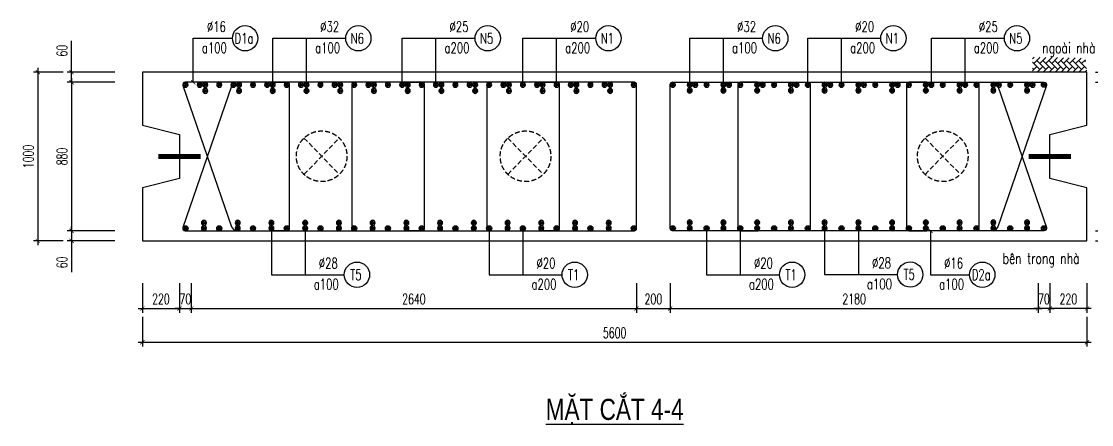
# Model space of a CAD drawing. Header units: millimetres. Extents: x -143483 to 1166745, y -1448440 to -1202244.
# Drawn here: x 76165 to 101544, y -1245921 to -1236370 of the extents above; entities that cross this region are included whole.
import ezdxf
from ezdxf.enums import TextEntityAlignment as Align

# ---------------------------------------------------------------- set-up
doc = ezdxf.new("R2010")
doc.units = ezdxf.units.MM
doc.header["$LTSCALE"] = 30
doc.header["$PDMODE"] = 3
doc.linetypes.add('DASHED', pattern=[19.05, 12.7, -6.35])
doc.layers.get('0').update_dxf_attribs({"lineweight": 9})
doc.layers.get('Defpoints').update_dxf_attribs({"lineweight": 9})
for name, color, linetype in [('ccu11-Cotthep', 9, 'Continuous'), ('ccu11-Dim', 8, 'Continuous'), ('ccu11-Hatch', 8, 'Continuous'), ('ccu11-Text', 31, 'Continuous'), ('ccu11-Thay', 7, 'Continuous'), ('ccu11-Thep', 4, 'Continuous'), ('ccu11-Thep doc', 4, 'Continuous'), ('ccu11-Thepdai', 6, 'Continuous')]:
    doc.layers.add(name, color=color, linetype=linetype)
doc.layers.add('ccu11-Khuat', color=9, linetype='DASHED', lineweight=30)
doc.layers.add('Vicom_thep doc', color=1, linetype='Continuous', lineweight=35)
doc.styles.add('ccu11-dim', font='vnsimli.shx', dxfattribs={"width": 0.65, "bigfont": 'bigfont.shx'})
doc.styles.add('ccu11-VnAvH-B', font='VHAVANB.TTF')
doc.styles.add('ccu11-vnsimli', font='vnsimli.shx', dxfattribs={"width": 0.8, "bigfont": 'vns.shx'})
doc.styles.add('ccu11-vnsimple', font='vnsimple.shx', dxfattribs={"bigfont": 'bigfont.shx'})
doc.styles.add('ccu11_simli', font='vnsimli.shx', dxfattribs={"width": 0.8})
doc.dimstyles.new('ccu11-100', dxfattribs={"dimscale": 100, "dimtxt": 2.5, "dimasz": 1, "dimexe": 1, "dimexo": 2, "dimgap": 1, "dimtad": 1, "dimdec": 0, "dimdsep": 46, "dimtxsty": 'ccu11-dim', "dimblk": 'ARCHTICK', "dimcen": -1, "dimdle": 1, "dimclrd": 256, "dimclre": 256, "dimclrt": 3, "dimadec": 0, "dimazin": 2, "dimtfac": 0.1, "dimtdec": 0, "dimtmove": 0, "dimatfit": 1, "dimldrblk": 'ARCHTICK', "dimfxl": 0, "dimtvp": 0.833333, "dimtolj": 1, "dimtzin": 12, "dimarcsym": 0})
doc.dimstyles.new('ccu11-100x4', dxfattribs={"dimscale": 100, "dimtxt": 2.5, "dimasz": 1, "dimexe": 1, "dimexo": 2, "dimgap": 1, "dimtad": 1, "dimdec": 0, "dimlfac": 0.25, "dimdsep": 46, "dimtxsty": 'ccu11-dim', "dimblk": 'ARCHTICK', "dimcen": -1, "dimdle": 1, "dimclrd": 256, "dimclre": 256, "dimclrt": 3, "dimadec": 0, "dimazin": 2, "dimtfac": 0.1, "dimtdec": 0, "dimtmove": 0, "dimatfit": 1, "dimldrblk": 'ARCHTICK', "dimfxl": 0, "dimtvp": 0.833333, "dimtolj": 1, "dimtzin": 12, "dimarcsym": 0})

# ---------------------------------------------------------------- blocks, each defined once
blk = doc.blocks.new('MCT')
at = {"ltscale": 0.005}
for p, q in [((-0.49, 0), (0.49, 0)), ((0.35, -0.35), (-0.35, 0.35)), ((-0.35, -0.35), (0.35, 0.35)), ((0, -0.49), (0, 0.49))]:
    blk.add_line(p, q, dxfattribs=at)
blk.add_circle((0, 0), 0.492, dxfattribs=at)
blk = doc.blocks.new('*U2151')
at = {"layer": 'ccu11-Thep doc', "xscale": -121.9200000001001, "yscale": 121.9200000001001, "zscale": 121.92, "rotation": 270}
blk.add_blockref('MCT', (0, 0), dxfattribs=at)
blk = doc.blocks.new('*U2152')
at = {"layer": 'ccu11-Thep doc', "color": 0, "linetype": 'ByBlock', "lineweight": -2, "transparency": 16777216}
for p in [(0, 0), (800, 0), (1600, 0), (2400, 0), (3200, 0), (4000, 0), (4800, 0), (5600, 0), (6400, 0), (7200, 0), (8000, 0)]:
    blk.add_blockref('*U2151', p, dxfattribs=at)
blk = doc.blocks.new('*U2153')
at = {"layer": 'ccu11-Thep doc', "xscale": -121.9200000001001, "yscale": 121.9200000001001, "zscale": 121.92, "rotation": 270}
blk.add_blockref('MCT', (0, 0), dxfattribs=at)
blk = doc.blocks.new('*U2154')
at = {"layer": 'ccu11-Thep doc', "color": 0, "linetype": 'ByBlock', "lineweight": -2, "transparency": 16777216}
for p in [(0, 0), (800, 0), (1600, 0), (2400, 0), (3200, 0), (4000, 0), (4800, 0), (5600, 0), (6400, 0), (7200, 0), (8000, 0)]:
    blk.add_blockref('*U2153', p, dxfattribs=at)
blk = doc.blocks.new('_ARCHTICK')
at = {"color": 0, "linetype": 'ByBlock', "const_width": 0.15}
blk.add_lwpolyline([(-0.5, -0.5), (0.5, 0.5)], dxfattribs=at)
blk = doc.blocks.new('*D2610')
at = {"layer": 'ccu11-Dim', "linetype": 'ByBlock', "lineweight": -2, "ltscale": 30, "transparency": 16777216}
for p, q in [((77354, -1237571), (77354, -1236831)), ((78382, -1237571), (77254, -1237571)), ((77354, -1237811), (77354, -1237571)), ((78382, -1237811), (77254, -1237811)), ((77354, -1237811), (77354, -1237911))]:
    blk.add_line(p, q, dxfattribs=at)
at = {"layer": 'Defpoints', "color": 0, "linetype": 'ByBlock', "ltscale": 30, "transparency": 16777216}
for p in [(78582, -1237571), (77354, -1237811), (78582, -1237811)]:
    blk.add_point(p, dxfattribs=at)
at = {"layer": 'ccu11-Dim', "linetype": 'ByBlock', "lineweight": -2, "ltscale": 30, "transparency": 16777216, "xscale": 100, "yscale": 100, "zscale": 100}
for p, rotation in [((77354, -1237571), 270), ((77354, -1237811), 90)]:
    blk.add_blockref('_ARCHTICK', p, dxfattribs=dict(at, rotation=rotation))
at = {"layer": 'ccu11-Dim', "color": 3, "linetype": 'ByBlock', "ltscale": 30, "transparency": 16777216, "insert": (77129, -1237063), "char_height": 250, "attachment_point": 5, "rotation": 90, "style": 'ccu11-dim'}
blk.add_mtext('\\A1;60', dxfattribs=at)
blk = doc.blocks.new('*D2611')
at = {"layer": 'ccu11-Dim', "linetype": 'ByBlock', "lineweight": -2, "ltscale": 30, "transparency": 16777216}
for p, q in [((77354, -1237711), (77354, -1241431)), ((78382, -1237811), (77254, -1237811)), ((78382, -1241331), (77254, -1241331))]:
    blk.add_line(p, q, dxfattribs=at)
at = {"layer": 'Defpoints', "color": 0, "linetype": 'ByBlock', "ltscale": 30, "transparency": 16777216}
for p in [(78582, -1237811), (77354, -1241331), (78582, -1241331)]:
    blk.add_point(p, dxfattribs=at)
at = {"layer": 'ccu11-Dim', "linetype": 'ByBlock', "lineweight": -2, "ltscale": 30, "transparency": 16777216, "xscale": 100, "yscale": 100, "zscale": 100}
for p, rotation in [((77354, -1237811), 90), ((77354, -1241331), 270)]:
    blk.add_blockref('_ARCHTICK', p, dxfattribs=dict(at, rotation=rotation))
at = {"layer": 'ccu11-Dim', "color": 3, "linetype": 'ByBlock', "ltscale": 30, "transparency": 16777216, "insert": (77129, -1239571), "char_height": 250, "attachment_point": 5, "rotation": 90, "style": 'ccu11-dim'}
blk.add_mtext('\\A1;880', dxfattribs=at)
blk = doc.blocks.new('*D2612')
at = {"layer": 'ccu11-Dim', "linetype": 'ByBlock', "lineweight": -2, "ltscale": 30, "transparency": 16777216}
for p, q in [((77354, -1241331), (77354, -1241231)), ((78382, -1241331), (77254, -1241331)), ((77354, -1241331), (77354, -1241571)), ((78382, -1241571), (77254, -1241571)), ((77354, -1241571), (77354, -1242310))]:
    blk.add_line(p, q, dxfattribs=at)
at = {"layer": 'Defpoints', "color": 0, "linetype": 'ByBlock', "ltscale": 30, "transparency": 16777216}
for p in [(77354, -1241331), (78582, -1241331), (78582, -1241571)]:
    blk.add_point(p, dxfattribs=at)
at = {"layer": 'ccu11-Dim', "linetype": 'ByBlock', "lineweight": -2, "ltscale": 30, "transparency": 16777216, "xscale": 100, "yscale": 100, "zscale": 100}
for p, rotation in [((77354, -1241331), 270), ((77354, -1241571), 90)]:
    blk.add_blockref('_ARCHTICK', p, dxfattribs=dict(at, rotation=rotation))
at = {"layer": 'ccu11-Dim', "color": 3, "linetype": 'ByBlock', "ltscale": 30, "transparency": 16777216, "insert": (77129, -1242079), "char_height": 250, "attachment_point": 5, "rotation": 90, "style": 'ccu11-dim'}
blk.add_mtext('\\A1;60', dxfattribs=at)
blk = doc.blocks.new('*D2613')
at = {"layer": 'ccu11-Dim', "linetype": 'ByBlock', "lineweight": -2, "ltscale": 30, "transparency": 16777216}
for p, q in [((76554, -1237471), (76554, -1241671)), ((77154, -1237571), (76454, -1237571)), ((77154, -1241571), (76454, -1241571))]:
    blk.add_line(p, q, dxfattribs=at)
at = {"layer": 'Defpoints', "color": 0, "linetype": 'ByBlock', "ltscale": 30, "transparency": 16777216}
for p in [(77354, -1237571), (76554, -1241571), (77354, -1241571)]:
    blk.add_point(p, dxfattribs=at)
at = {"layer": 'ccu11-Dim', "linetype": 'ByBlock', "lineweight": -2, "ltscale": 30, "transparency": 16777216, "xscale": 100, "yscale": 100, "zscale": 100}
for p, rotation in [((76554, -1237571), 90), ((76554, -1241571), 270)]:
    blk.add_blockref('_ARCHTICK', p, dxfattribs=dict(at, rotation=rotation))
at = {"layer": 'ccu11-Dim', "color": 3, "linetype": 'ByBlock', "ltscale": 30, "transparency": 16777216, "insert": (76329, -1239571), "char_height": 250, "attachment_point": 5, "rotation": 90, "style": 'ccu11-dim'}
blk.add_mtext('\\A1;1000', dxfattribs=at)
blk = doc.blocks.new('*D2614')
at = {"layer": 'ccu11-Dim', "linetype": 'ByBlock', "lineweight": -2, "ltscale": 30, "transparency": 16777216}
for p, q in [((100554, -1242571), (100554, -1243271)), ((101434, -1242571), (101434, -1243271)), ((101534, -1243171), (100454, -1243171))]:
    blk.add_line(p, q, dxfattribs=at)
at = {"layer": 'Defpoints', "color": 0, "linetype": 'ByBlock', "ltscale": 30, "transparency": 16777216}
for p in [(100554, -1242371), (101434, -1242371), (100554, -1243171)]:
    blk.add_point(p, dxfattribs=at)
at = {"layer": 'ccu11-Dim', "linetype": 'ByBlock', "lineweight": -2, "ltscale": 30, "transparency": 16777216, "xscale": 100, "yscale": 100, "zscale": 100, "rotation": 180}
blk.add_blockref('_ARCHTICK', (100554, -1243171), dxfattribs=at)
at = {"layer": 'ccu11-Dim', "linetype": 'ByBlock', "lineweight": -2, "ltscale": 30, "transparency": 16777216, "xscale": 100, "yscale": 100, "zscale": 100}
blk.add_blockref('_ARCHTICK', (101434, -1243171), dxfattribs=at)
at = {"layer": 'ccu11-Dim', "color": 3, "linetype": 'ByBlock', "ltscale": 30, "transparency": 16777216, "insert": (100994, -1242946), "char_height": 250, "attachment_point": 5, "style": 'ccu11-dim'}
blk.add_mtext('\\A1;220', dxfattribs=at)
blk = doc.blocks.new('*D2615')
at = {"layer": 'ccu11-Dim', "linetype": 'ByBlock', "lineweight": -2, "ltscale": 30, "transparency": 16777216}
for p, q in [((79034, -1243371), (79034, -1244071)), ((101434, -1243371), (101434, -1244071)), ((78934, -1243971), (101534, -1243971))]:
    blk.add_line(p, q, dxfattribs=at)
at = {"layer": 'Defpoints', "color": 0, "linetype": 'ByBlock', "ltscale": 30, "transparency": 16777216}
for p in [(79034, -1243171), (101434, -1243171), (101434, -1243971)]:
    blk.add_point(p, dxfattribs=at)
at = {"layer": 'ccu11-Dim', "linetype": 'ByBlock', "lineweight": -2, "ltscale": 30, "transparency": 16777216, "xscale": 100, "yscale": 100, "zscale": 100, "rotation": 180}
blk.add_blockref('_ARCHTICK', (79034, -1243971), dxfattribs=at)
at = {"layer": 'ccu11-Dim', "linetype": 'ByBlock', "lineweight": -2, "ltscale": 30, "transparency": 16777216, "xscale": 100, "yscale": 100, "zscale": 100}
blk.add_blockref('_ARCHTICK', (101434, -1243971), dxfattribs=at)
at = {"layer": 'ccu11-Dim', "color": 3, "linetype": 'ByBlock', "ltscale": 30, "transparency": 16777216, "insert": (90234, -1243746), "char_height": 250, "attachment_point": 5, "style": 'ccu11-dim'}
blk.add_mtext('\\A1;5600', dxfattribs=at)
blk = doc.blocks.new('*D2616')
at = {"layer": 'ccu11-Dim', "linetype": 'ByBlock', "lineweight": -2, "ltscale": 30, "transparency": 16777216}
for p, q in [((100274, -1242571), (100274, -1243271)), ((100554, -1242571), (100554, -1243271)), ((100274, -1243171), (100174, -1243171)), ((100554, -1243171), (100274, -1243171)), ((100554, -1243171), (100654, -1243171))]:
    blk.add_line(p, q, dxfattribs=at)
at = {"layer": 'Defpoints', "color": 0, "linetype": 'ByBlock', "ltscale": 30, "transparency": 16777216}
for p in [(100274, -1242371), (100554, -1242371), (100274, -1243171)]:
    blk.add_point(p, dxfattribs=at)
at = {"layer": 'ccu11-Dim', "linetype": 'ByBlock', "lineweight": -2, "ltscale": 30, "transparency": 16777216, "xscale": 100, "yscale": 100, "zscale": 100}
blk.add_blockref('_ARCHTICK', (100274, -1243171), dxfattribs=at)
at = {"layer": 'ccu11-Dim', "linetype": 'ByBlock', "lineweight": -2, "ltscale": 30, "transparency": 16777216, "xscale": 100, "yscale": 100, "zscale": 100, "rotation": 180}
blk.add_blockref('_ARCHTICK', (100554, -1243171), dxfattribs=at)
at = {"layer": 'ccu11-Dim', "color": 3, "linetype": 'ByBlock', "ltscale": 30, "transparency": 16777216, "insert": (100414, -1242946), "char_height": 250, "attachment_point": 5, "style": 'ccu11-dim'}
blk.add_mtext('\\A1;70', dxfattribs=at)
blk = doc.blocks.new('*D2617')
at = {"layer": 'ccu11-Dim', "linetype": 'ByBlock', "lineweight": -2, "ltscale": 30, "transparency": 16777216}
for p, q in [((90752, -1242571), (90752, -1243271)), ((91552, -1242571), (91552, -1243271)), ((90652, -1243171), (91652, -1243171))]:
    blk.add_line(p, q, dxfattribs=at)
at = {"layer": 'Defpoints', "color": 0, "linetype": 'ByBlock', "ltscale": 30, "transparency": 16777216}
for p in [(90752, -1242371), (91552, -1242371), (91552, -1243171)]:
    blk.add_point(p, dxfattribs=at)
at = {"layer": 'ccu11-Dim', "linetype": 'ByBlock', "lineweight": -2, "ltscale": 30, "transparency": 16777216, "xscale": 100, "yscale": 100, "zscale": 100, "rotation": 180}
blk.add_blockref('_ARCHTICK', (90752, -1243171), dxfattribs=at)
at = {"layer": 'ccu11-Dim', "linetype": 'ByBlock', "lineweight": -2, "ltscale": 30, "transparency": 16777216, "xscale": 100, "yscale": 100, "zscale": 100}
blk.add_blockref('_ARCHTICK', (91552, -1243171), dxfattribs=at)
at = {"layer": 'ccu11-Dim', "color": 3, "linetype": 'ByBlock', "ltscale": 30, "transparency": 16777216, "insert": (91152, -1242946), "char_height": 250, "attachment_point": 5, "style": 'ccu11-dim'}
blk.add_mtext('\\A1;200', dxfattribs=at)
blk = doc.blocks.new('*D2618')
at = {"layer": 'ccu11-Dim', "linetype": 'ByBlock', "lineweight": -2, "ltscale": 30, "transparency": 16777216}
for p, q in [((91552, -1242571), (91552, -1243271)), ((100274, -1242571), (100274, -1243271)), ((91452, -1243171), (100374, -1243171))]:
    blk.add_line(p, q, dxfattribs=at)
at = {"layer": 'Defpoints', "color": 0, "linetype": 'ByBlock', "ltscale": 30, "transparency": 16777216}
for p in [(91552, -1242371), (100274, -1242371), (100274, -1243171)]:
    blk.add_point(p, dxfattribs=at)
at = {"layer": 'ccu11-Dim', "linetype": 'ByBlock', "lineweight": -2, "ltscale": 30, "transparency": 16777216, "xscale": 100, "yscale": 100, "zscale": 100, "rotation": 180}
blk.add_blockref('_ARCHTICK', (91552, -1243171), dxfattribs=at)
at = {"layer": 'ccu11-Dim', "linetype": 'ByBlock', "lineweight": -2, "ltscale": 30, "transparency": 16777216, "xscale": 100, "yscale": 100, "zscale": 100}
blk.add_blockref('_ARCHTICK', (100274, -1243171), dxfattribs=at)
at = {"layer": 'ccu11-Dim', "color": 3, "linetype": 'ByBlock', "ltscale": 30, "transparency": 16777216, "insert": (95913, -1242946), "char_height": 250, "attachment_point": 5, "style": 'ccu11-dim'}
blk.add_mtext('\\A1;2180', dxfattribs=at)
blk = doc.blocks.new('SHD')
at = {"layer": 'ccu11-Cotthep'}
blk.add_circle((300, 0), 300, dxfattribs=at)
at = {"layer": 'ccu11-Cotthep', "color": 31, "style": 'ccu11_simli', "width": 0.8}
blk.add_attdef('DK', text='', height=250, dxfattribs=at).set_placement((-101, 65), align=Align.BOTTOM_RIGHT)
blk.add_attdef('KH', text='', height=250, dxfattribs=at).set_placement((300, 0), align=Align.MIDDLE)
blk.add_attdef('KC', text='', height=250, dxfattribs=at).set_placement((-101, -142), align=Align.TOP_RIGHT)
blk = doc.blocks.new('*D2619')
at = {"layer": 'ccu11-Dim', "linetype": 'ByBlock', "lineweight": -2, "ltscale": 30, "transparency": 16777216}
for p, q in [((102662, -1237571), (102662, -1236831)), ((101634, -1237571), (102762, -1237571)), ((102662, -1237811), (102662, -1237571)), ((101634, -1237811), (102762, -1237811)), ((102662, -1237811), (102662, -1237911))]:
    blk.add_line(p, q, dxfattribs=at)
at = {"layer": 'Defpoints', "color": 0, "linetype": 'ByBlock', "ltscale": 30, "transparency": 16777216}
for p in [(101434, -1237571), (101434, -1237811), (102662, -1237811)]:
    blk.add_point(p, dxfattribs=at)
at = {"layer": 'ccu11-Dim', "linetype": 'ByBlock', "lineweight": -2, "ltscale": 30, "transparency": 16777216, "xscale": 100, "yscale": 100, "zscale": 100}
for p, rotation in [((102662, -1237571), 270), ((102662, -1237811), 90)]:
    blk.add_blockref('_ARCHTICK', p, dxfattribs=dict(at, rotation=rotation))
at = {"layer": 'ccu11-Dim', "color": 3, "linetype": 'ByBlock', "ltscale": 30, "transparency": 16777216, "insert": (102437, -1237063), "char_height": 250, "attachment_point": 5, "rotation": 90, "style": 'ccu11-dim'}
blk.add_mtext('\\A1;60', dxfattribs=at)
blk = doc.blocks.new('*D2620')
at = {"layer": 'ccu11-Dim', "linetype": 'ByBlock', "lineweight": -2, "ltscale": 30, "transparency": 16777216}
for p, q in [((102662, -1237711), (102662, -1241431)), ((101634, -1237811), (102762, -1237811)), ((101634, -1241331), (102762, -1241331))]:
    blk.add_line(p, q, dxfattribs=at)
at = {"layer": 'Defpoints', "color": 0, "linetype": 'ByBlock', "ltscale": 30, "transparency": 16777216}
for p in [(101434, -1237811), (101434, -1241331), (102662, -1241331)]:
    blk.add_point(p, dxfattribs=at)
at = {"layer": 'ccu11-Dim', "linetype": 'ByBlock', "lineweight": -2, "ltscale": 30, "transparency": 16777216, "xscale": 100, "yscale": 100, "zscale": 100}
for p, rotation in [((102662, -1237811), 90), ((102662, -1241331), 270)]:
    blk.add_blockref('_ARCHTICK', p, dxfattribs=dict(at, rotation=rotation))
at = {"layer": 'ccu11-Dim', "color": 3, "linetype": 'ByBlock', "ltscale": 30, "transparency": 16777216, "insert": (102437, -1239571), "char_height": 250, "attachment_point": 5, "rotation": 90, "style": 'ccu11-dim'}
blk.add_mtext('\\A1;880', dxfattribs=at)
blk = doc.blocks.new('*D2621')
at = {"layer": 'ccu11-Dim', "linetype": 'ByBlock', "lineweight": -2, "ltscale": 30, "transparency": 16777216}
for p, q in [((102662, -1241331), (102662, -1241231)), ((101634, -1241331), (102762, -1241331)), ((102662, -1241331), (102662, -1241571)), ((101634, -1241571), (102762, -1241571)), ((102662, -1241571), (102662, -1242310))]:
    blk.add_line(p, q, dxfattribs=at)
at = {"layer": 'Defpoints', "color": 0, "linetype": 'ByBlock', "ltscale": 30, "transparency": 16777216}
for p in [(101434, -1241331), (102662, -1241331), (101434, -1241571)]:
    blk.add_point(p, dxfattribs=at)
at = {"layer": 'ccu11-Dim', "linetype": 'ByBlock', "lineweight": -2, "ltscale": 30, "transparency": 16777216, "xscale": 100, "yscale": 100, "zscale": 100}
for p, rotation in [((102662, -1241331), 270), ((102662, -1241571), 90)]:
    blk.add_blockref('_ARCHTICK', p, dxfattribs=dict(at, rotation=rotation))
at = {"layer": 'ccu11-Dim', "color": 3, "linetype": 'ByBlock', "ltscale": 30, "transparency": 16777216, "insert": (102437, -1242079), "char_height": 250, "attachment_point": 5, "rotation": 90, "style": 'ccu11-dim'}
blk.add_mtext('\\A1;60', dxfattribs=at)
blk = doc.blocks.new('ccu11_block_thep')
at = {"layer": 'ccu11-Thep', "color": 3}
for p, q in [((-0.4, 0), (0.4, 0)), ((-0.28, 0.28), (0.28, -0.28)), ((0.28, 0.28), (-0.28, -0.28)), ((0, 0.4), (0, -0.4))]:
    blk.add_line(p, q, dxfattribs=at)
at = {"layer": 'ccu11-Thep', "color": 1, "const_width": 0.0667}
blk.add_lwpolyline([(-0.4, 0, 1), (0.4, 0, 1), (-0.4, 0, 1)], format="xyb", dxfattribs=at)
at = {"layer": 'ccu11-Thep', "color": 1}
blk.add_circle((0, 0), 0.4, dxfattribs=at)
blk = doc.blocks.new('*U2149')
at = {"layer": 'Vicom_thep doc', "xscale": -150, "yscale": 150, "zscale": 150, "rotation": 180}
blk.add_blockref('ccu11_block_thep', (0, 0), dxfattribs=at)
blk = doc.blocks.new('*U2150')
at = {"layer": 'ccu11-Thep doc', "color": 0, "linetype": 'ByBlock', "lineweight": -2, "transparency": 16777216}
for p in [(0, 0), (800, 0), (1600, 0), (2400, 0), (3200, 0), (4000, 0), (4800, 0), (5600, 0), (6400, 0), (7200, 0), (8000, 0), (8800, 0), (9600, 0)]:
    blk.add_blockref('*U2149', p, dxfattribs=at)
blk = doc.blocks.new('*U2155')
at = {"layer": 'Vicom_thep doc', "xscale": -150, "yscale": 150, "zscale": 150, "rotation": 180}
blk.add_blockref('ccu11_block_thep', (0, 0), dxfattribs=at)
blk = doc.blocks.new('*U2156')
at = {"layer": 'ccu11-Thep doc', "color": 0, "linetype": 'ByBlock', "lineweight": -2, "transparency": 16777216}
for p in [(0, 0), (800, 0), (1600, 0), (2400, 0), (3200, 0), (4000, 0), (4800, 0), (5600, 0), (6400, 0), (7200, 0), (8000, 0)]:
    blk.add_blockref('*U2155', p, dxfattribs=at)
blk = doc.blocks.new('*U2157')
at = {"layer": 'Vicom_thep doc', "xscale": -150, "yscale": 150, "zscale": 150, "rotation": 180}
blk.add_blockref('ccu11_block_thep', (0, 0), dxfattribs=at)
blk = doc.blocks.new('*U2158')
at = {"layer": 'ccu11-Thep doc', "color": 0, "linetype": 'ByBlock', "lineweight": -2, "transparency": 16777216}
for p in [(0, 0), (800, 0), (1600, 0), (2400, 0), (3200, 0), (4000, 0), (4800, 0), (5600, 0), (6400, 0), (7200, 0), (8000, 0), (8800, 0), (9600, 0)]:
    blk.add_blockref('*U2157', p, dxfattribs=at)
blk = doc.blocks.new('*U2159')
at = {"layer": 'Vicom_thep doc', "xscale": -150, "yscale": 150, "zscale": 150, "rotation": 180}
blk.add_blockref('ccu11_block_thep', (0, 0), dxfattribs=at)
blk = doc.blocks.new('*U2160')
at = {"layer": 'ccu11-Thep doc', "color": 0, "linetype": 'ByBlock', "lineweight": -2, "transparency": 16777216}
for p in [(0, 0), (800, 0), (1600, 0), (2400, 0), (3200, 0), (4000, 0), (4800, 0), (5600, 0), (6400, 0), (7200, 0), (8000, 0)]:
    blk.add_blockref('*U2159', p, dxfattribs=at)
blk = doc.blocks.new('*U2173')
at = {"layer": 'Vicom_thep doc', "xscale": -150, "yscale": 150, "zscale": 150, "rotation": 180}
blk.add_blockref('ccu11_block_thep', (0, 0), dxfattribs=at)
blk = doc.blocks.new('*U2174')
at = {"layer": 'ccu11-Thep doc', "color": 0, "linetype": 'ByBlock', "lineweight": -2, "transparency": 16777216}
for p in [(0, 0), (800, 0), (1600, 0), (2400, 0), (3200, 0), (4000, 0), (4800, 0), (5600, 0), (6400, 0), (7200, 0), (8000, 0), (8800, 0), (9600, 0)]:
    blk.add_blockref('*U2173', p, dxfattribs=at)
blk = doc.blocks.new('*U2175')
at = {"layer": 'Vicom_thep doc', "xscale": -150, "yscale": 150, "zscale": 150, "rotation": 180}
blk.add_blockref('ccu11_block_thep', (0, 0), dxfattribs=at)
blk = doc.blocks.new('*U2176')
at = {"layer": 'ccu11-Thep doc', "color": 0, "linetype": 'ByBlock', "lineweight": -2, "transparency": 16777216}
for p in [(0, 0), (800, 0), (1600, 0), (2400, 0), (3200, 0), (4000, 0), (4800, 0), (5600, 0), (6400, 0), (7200, 0), (8000, 0)]:
    blk.add_blockref('*U2175', p, dxfattribs=at)
blk = doc.blocks.new('*U2197')
at = {"layer": 'Vicom_thep doc', "xscale": -150, "yscale": 150, "zscale": 150, "rotation": 180}
blk.add_blockref('ccu11_block_thep', (0, 0), dxfattribs=at)
blk = doc.blocks.new('*U2198')
at = {"layer": 'ccu11-Thep doc', "color": 0, "linetype": 'ByBlock', "lineweight": -2, "transparency": 16777216}
for p in [(0, 0), (800, 0), (1600, 0), (2400, 0), (3200, 0), (4000, 0), (4800, 0), (5600, 0), (6400, 0), (7200, 0), (8000, 0), (8800, 0), (9600, 0)]:
    blk.add_blockref('*U2197', p, dxfattribs=at)
blk = doc.blocks.new('*U2199')
at = {"layer": 'Vicom_thep doc', "xscale": -150, "yscale": 150, "zscale": 150, "rotation": 180}
blk.add_blockref('ccu11_block_thep', (0, 0), dxfattribs=at)
blk = doc.blocks.new('*U2200')
at = {"layer": 'ccu11-Thep doc', "color": 0, "linetype": 'ByBlock', "lineweight": -2, "transparency": 16777216}
for p in [(0, 0), (800, 0), (1600, 0), (2400, 0), (3200, 0), (4000, 0), (4800, 0), (5600, 0), (6400, 0), (7200, 0), (8000, 0)]:
    blk.add_blockref('*U2199', p, dxfattribs=at)
blk = doc.blocks.new('*U2209')
at = {"layer": 'Vicom_thep doc', "xscale": -150, "yscale": 150, "zscale": 150, "rotation": 180}
blk.add_blockref('ccu11_block_thep', (0, 0), dxfattribs=at)
blk = doc.blocks.new('*U2210')
at = {"layer": 'ccu11-Thep doc', "color": 0, "linetype": 'ByBlock', "lineweight": -2, "transparency": 16777216}
for p in [(0, 0), (800, 0), (1600, 0), (2400, 0), (3200, 0), (4000, 0), (4800, 0), (5600, 0), (6400, 0), (7200, 0), (8000, 0), (8800, 0), (9600, 0)]:
    blk.add_blockref('*U2209', p, dxfattribs=at)
blk = doc.blocks.new('*U2211')
at = {"layer": 'Vicom_thep doc', "xscale": -150, "yscale": 150, "zscale": 150, "rotation": 180}
blk.add_blockref('ccu11_block_thep', (0, 0), dxfattribs=at)
blk = doc.blocks.new('*U2212')
at = {"layer": 'ccu11-Thep doc', "color": 0, "linetype": 'ByBlock', "lineweight": -2, "transparency": 16777216}
for p in [(0, 0), (800, 0), (1600, 0), (2400, 0), (3200, 0), (4000, 0), (4800, 0), (5600, 0), (6400, 0), (7200, 0), (8000, 0)]:
    blk.add_blockref('*U2211', p, dxfattribs=at)
blk = doc.blocks.new('*U1565')
at = {"layer": 'ccu11-Thep doc', "xscale": -121.9200000001001, "yscale": 121.9200000001001, "zscale": 121.92, "rotation": 270}
blk.add_blockref('MCT', (0, 0), dxfattribs=at)
blk = doc.blocks.new('*U1566')
at = {"layer": 'ccu11-Thep doc', "color": 0, "linetype": 'ByBlock', "lineweight": -2, "transparency": 16777216}
for p in [(0, 0), (800, 0), (1600, 0), (2400, 0), (3200, 0), (4000, 0), (4800, 0), (5600, 0), (6400, 0), (7200, 0), (8000, 0), (8800, 0), (9600, 0)]:
    blk.add_blockref('*U1565', p, dxfattribs=at)
blk = doc.blocks.new('*U1567')
at = {"layer": 'ccu11-Thep doc', "xscale": -121.9200000001001, "yscale": 121.9200000001001, "zscale": 121.92, "rotation": 270}
blk.add_blockref('MCT', (0, 0), dxfattribs=at)
blk = doc.blocks.new('*U1568')
at = {"layer": 'ccu11-Thep doc', "color": 0, "linetype": 'ByBlock', "lineweight": -2, "transparency": 16777216}
for p in [(0, 0), (800, 0), (1600, 0), (2400, 0), (3200, 0), (4000, 0), (4800, 0), (5600, 0), (6400, 0), (7200, 0), (8000, 0), (8800, 0), (9600, 0)]:
    blk.add_blockref('*U1567', p, dxfattribs=at)
blk = doc.blocks.new('*D2390')
at = {"layer": 'ccu11-Dim', "linetype": 'ByBlock', "lineweight": -2, "ltscale": 30, "transparency": 16777216}
for p, q in [((80194, -1242571), (80194, -1243271)), ((90752, -1242571), (90752, -1243271)), ((80094, -1243171), (90852, -1243171))]:
    blk.add_line(p, q, dxfattribs=at)
at = {"layer": 'Defpoints', "color": 0, "linetype": 'ByBlock', "ltscale": 30, "transparency": 16777216}
for p in [(80194, -1242371), (90752, -1242371), (90752, -1243171)]:
    blk.add_point(p, dxfattribs=at)
at = {"layer": 'ccu11-Dim', "linetype": 'ByBlock', "lineweight": -2, "ltscale": 30, "transparency": 16777216, "xscale": 100, "yscale": 100, "zscale": 100, "rotation": 180}
blk.add_blockref('_ARCHTICK', (80194, -1243171), dxfattribs=at)
at = {"layer": 'ccu11-Dim', "linetype": 'ByBlock', "lineweight": -2, "ltscale": 30, "transparency": 16777216, "xscale": 100, "yscale": 100, "zscale": 100}
blk.add_blockref('_ARCHTICK', (90752, -1243171), dxfattribs=at)
at = {"layer": 'ccu11-Dim', "color": 3, "linetype": 'ByBlock', "ltscale": 30, "transparency": 16777216, "insert": (85473, -1242946), "char_height": 250, "attachment_point": 5, "style": 'ccu11-dim'}
blk.add_mtext('\\A1;2640', dxfattribs=at)
blk = doc.blocks.new('*D2391')
at = {"layer": 'ccu11-Dim', "linetype": 'ByBlock', "lineweight": -2, "ltscale": 30, "transparency": 16777216}
for p, q in [((79034, -1242571), (79034, -1243271)), ((79914, -1242571), (79914, -1243271)), ((78934, -1243171), (80014, -1243171))]:
    blk.add_line(p, q, dxfattribs=at)
at = {"layer": 'Defpoints', "color": 0, "linetype": 'ByBlock', "ltscale": 30, "transparency": 16777216}
for p in [(79034, -1242371), (79914, -1242371), (79914, -1243171)]:
    blk.add_point(p, dxfattribs=at)
at = {"layer": 'ccu11-Dim', "linetype": 'ByBlock', "lineweight": -2, "ltscale": 30, "transparency": 16777216, "xscale": 100, "yscale": 100, "zscale": 100, "rotation": 180}
blk.add_blockref('_ARCHTICK', (79034, -1243171), dxfattribs=at)
at = {"layer": 'ccu11-Dim', "linetype": 'ByBlock', "lineweight": -2, "ltscale": 30, "transparency": 16777216, "xscale": 100, "yscale": 100, "zscale": 100}
blk.add_blockref('_ARCHTICK', (79914, -1243171), dxfattribs=at)
at = {"layer": 'ccu11-Dim', "color": 3, "linetype": 'ByBlock', "ltscale": 30, "transparency": 16777216, "insert": (79474, -1242946), "char_height": 250, "attachment_point": 5, "style": 'ccu11-dim'}
blk.add_mtext('\\A1;220', dxfattribs=at)
blk = doc.blocks.new('*D2392')
at = {"layer": 'ccu11-Dim', "linetype": 'ByBlock', "lineweight": -2, "ltscale": 30, "transparency": 16777216}
for p, q in [((79914, -1242571), (79914, -1243271)), ((80194, -1242571), (80194, -1243271)), ((79914, -1243171), (79814, -1243171)), ((79914, -1243171), (80194, -1243171)), ((80194, -1243171), (80294, -1243171))]:
    blk.add_line(p, q, dxfattribs=at)
at = {"layer": 'Defpoints', "color": 0, "linetype": 'ByBlock', "ltscale": 30, "transparency": 16777216}
for p in [(79914, -1242371), (80194, -1242371), (80194, -1243171)]:
    blk.add_point(p, dxfattribs=at)
at = {"layer": 'ccu11-Dim', "linetype": 'ByBlock', "lineweight": -2, "ltscale": 30, "transparency": 16777216, "xscale": 100, "yscale": 100, "zscale": 100}
blk.add_blockref('_ARCHTICK', (79914, -1243171), dxfattribs=at)
at = {"layer": 'ccu11-Dim', "linetype": 'ByBlock', "lineweight": -2, "ltscale": 30, "transparency": 16777216, "xscale": 100, "yscale": 100, "zscale": 100, "rotation": 180}
blk.add_blockref('_ARCHTICK', (80194, -1243171), dxfattribs=at)
at = {"layer": 'ccu11-Dim', "color": 3, "linetype": 'ByBlock', "ltscale": 30, "transparency": 16777216, "insert": (80054, -1242946), "char_height": 250, "attachment_point": 5, "style": 'ccu11-dim'}
blk.add_mtext('\\A1;70', dxfattribs=at)

msp = doc.modelspace()

# ---------------------------------------------------------------- hatches: boundary and pattern name
at = {"layer": 'ccu11-Hatch', "ltscale": 10}
h = msp.add_hatch(dxfattribs=at)
h.set_pattern_fill('AR-HBONE', color=256, scale=25, angle=270, style=0)
h.set_pattern_definition([(45, (-3161709.07, 538885.57), (141.4213562, 4e-14), [300, -100]), (315, (-3161638.36, 538956.28), (141.4213562, 4e-14), [300, -100])])
h.paths.add_polyline_path([(100141.43, -1237217.9), (100141.43, -1237570.62), (101433.78, -1237570.62), (101390.93, -1237239.32)])

# ---------------------------------------------------------------- linework, layer by layer
at = {"layer": 'ccu11-Khuat', "ltscale": 0.3}
for p, q in [((82865.99, -1239134.91), (83704.22, -1239993.61)), ((82865.99, -1239993.61), (83704.22, -1239134.91)), ((87700.78, -1239134.91), (88539.02, -1239993.61)), ((87700.78, -1239993.61), (88539.02, -1239134.91)), ((97594.67, -1239134.91), (98432.9, -1239993.61)), ((97594.67, -1239993.61), (98432.9, -1239134.91))]:
    msp.add_line(p, q, dxfattribs=at)
for centre in [(83285.11, -1239564.26), (88119.9, -1239564.26), (98013.78, -1239564.26)]:
    msp.add_circle(centre, 600, dxfattribs=at)
at = {"layer": 'ccu11-Thay'}
for p, q in [((101433.78, -1237570.62), (79033.78, -1237570.62)), ((79033.78, -1237570.62), (79033.78, -1238830.62)), ((101433.78, -1238830.62), (101433.78, -1237570.62)), ((79033.78, -1238830.62), (79913.55, -1239050.62)), ((100554.02, -1239050.62), (101433.78, -1238830.62)), ((79913.55, -1239050.62), (79913.55, -1240090.62)), ((100554.02, -1240090.62), (100554.02, -1239050.62)), ((79913.55, -1240090.62), (79033.78, -1240310.62)), ((101433.78, -1240310.62), (100554.02, -1240090.62)), ((79033.78, -1240310.62), (79033.78, -1241570.62)), ((101433.78, -1241570.62), (101433.78, -1240310.62)), ((79033.78, -1241570.62), (101433.78, -1241570.62))]:
    msp.add_line(p, q, dxfattribs=at)
at = {"layer": 'ccu11-Thep', "const_width": 120}
for points in [[(79413.31, -1239570.62), (80413.31, -1239570.62)], [(80413.78, -1239570.62), (79413.78, -1239570.62)], [(100053.78, -1239570.62), (101053.78, -1239570.62)]]:
    msp.add_lwpolyline(points, dxfattribs=at)
at = {"layer": 'ccu11-Thepdai'}
for points in [[(81981.98, -1237810.62), (81261.51, -1237810.62, 0.23620228), (81149.75, -1237903.37), (79995.87, -1241250.12, 0.5204497), (80052.26, -1241330.62), (90703.78, -1241330.62, 0.41421356), (90753.78, -1241280.62), (90753.78, -1237860.62, 0.41421356), (90703.78, -1237810.62), (80052.26, -1237810.62, 0.5204497), (79995.87, -1237891.12), (81149.75, -1241237.88, 0.23620228), (81261.51, -1241330.62), (81981.98, -1241330.62)], [(82038.78, -1237810.62), (82458.78, -1237810.62, -0.41421356), (82518.78, -1237870.62), (82518.78, -1241270.62, -0.41421356), (82458.78, -1241330.62), (82038.78, -1241330.62)], [(84478.78, -1237810.62), (84058.78, -1237810.62, 0.41421356), (83998.78, -1237870.62), (83998.78, -1241270.62, 0.41421356), (84058.78, -1241330.62), (84478.78, -1241330.62)], [(85238.78, -1237810.62), (85658.78, -1237810.62, -0.41421356), (85718.78, -1237870.62), (85718.78, -1241270.62, -0.41421356), (85658.78, -1241330.62), (85238.78, -1241330.62)], [(87678.78, -1237810.62), (87258.78, -1237810.62, 0.41421356), (87198.78, -1237870.62), (87198.78, -1241270.62, 0.41421356), (87258.78, -1241330.62), (87678.78, -1241330.62)], [(88438.78, -1237810.62), (88858.78, -1237810.62, -0.41421356), (88918.78, -1237870.62), (88918.78, -1241270.62, -0.41421356), (88858.78, -1241330.62), (88438.78, -1241330.62)], [(98485.58, -1237810.62), (99206.05, -1237810.62, -0.23620228), (99317.82, -1237903.37), (100471.69, -1241250.12, -0.5204497), (100415.3, -1241330.62), (91603.78, -1241330.62, -0.41421356), (91553.78, -1241280.62), (91553.78, -1237860.62, -0.41421356), (91603.78, -1237810.62), (100415.3, -1237810.62, -0.5204497), (100471.69, -1237891.12), (99317.82, -1241237.88, -0.23620228), (99206.05, -1241330.62), (98485.58, -1241330.62)], [(93633.78, -1237810.62), (93213.78, -1237810.62, 0.41421356), (93153.78, -1237870.62), (93153.78, -1241270.62, 0.41421356), (93213.78, -1241330.62), (93633.78, -1241330.62)], [(94393.78, -1237810.62), (94813.78, -1237810.62, -0.41421356), (94873.78, -1237870.62), (94873.78, -1241270.62, -0.41421356), (94813.78, -1241330.62), (94393.78, -1241330.62)], [(97633.78, -1237810.62), (97213.78, -1237810.62, 0.41421356), (97153.78, -1237870.62), (97153.78, -1241270.62, 0.41421356), (97213.78, -1241330.62), (97633.78, -1241330.62)], [(98393.78, -1237810.62), (98813.78, -1237810.62, -0.41421356), (98873.78, -1237870.62), (98873.78, -1241270.62, -0.41421356), (98813.78, -1241330.62), (98393.78, -1241330.62)]]:
    msp.add_lwpolyline(points, format="xyb", dxfattribs=at)

# ---------------------------------------------------------------- block references
at = {"layer": 'ccu11-Cotthep'}
ref = msp.add_blockref('SHD', (81169.97, -1236770.27), dxfattribs=at)
ref.add_attrib('KH', 'D1a', dxfattribs={"color": 31, "height": 250, "style": 'ccu11-vnsimple', "width": 0.7}).set_placement((81444.97, -1236770.27), align=Align.MIDDLE_CENTER)
ref.add_attrib('KC', 'a100', dxfattribs={"color": 31, "height": 250, "style": 'ccu11-vnsimple', "width": 0.7}).set_placement((80741.39, -1236870.27), align=Align.TOP_CENTER)
ref.add_attrib('DK', '`16', dxfattribs={"color": 31, "height": 250, "style": 'ccu11-vnsimple', "width": 0.7}).set_placement((80789.19, -1236695.27), align=Align.BOTTOM_CENTER)
ref = msp.add_blockref('SHD', (83855.44, -1236770.27), dxfattribs=at)
ref.add_attrib('KH', 'N6', dxfattribs={"color": 31, "height": 250, "style": 'ccu11-vnsimple', "width": 0.7}).set_placement((84130.44, -1236770.27), align=Align.MIDDLE_CENTER)
ref.add_attrib('KC', 'a100', dxfattribs={"color": 31, "height": 250, "style": 'ccu11-vnsimple', "width": 0.7}).set_placement((83426.86, -1236870.27), align=Align.TOP_CENTER)
ref.add_attrib('DK', '`32', dxfattribs={"color": 31, "height": 250, "style": 'ccu11-vnsimple', "width": 0.7}).set_placement((83474.66, -1236695.27), align=Align.BOTTOM_CENTER)
ref = msp.add_blockref('SHD', (86922.78, -1236770.27), dxfattribs=at)
ref.add_attrib('KH', 'N5', dxfattribs={"color": 31, "height": 250, "style": 'ccu11-vnsimple', "width": 0.7}).set_placement((87197.78, -1236770.27), align=Align.MIDDLE_CENTER)
ref.add_attrib('KC', 'a200', dxfattribs={"color": 31, "height": 250, "style": 'ccu11-vnsimple', "width": 0.7}).set_placement((86494.2, -1236870.27), align=Align.TOP_CENTER)
ref.add_attrib('DK', '`25', dxfattribs={"color": 31, "height": 250, "style": 'ccu11-vnsimple', "width": 0.7}).set_placement((86542, -1236695.27), align=Align.BOTTOM_CENTER)
ref = msp.add_blockref('SHD', (89786.17, -1236770.27), dxfattribs=at)
ref.add_attrib('KH', 'N1', dxfattribs={"color": 31, "height": 250, "style": 'ccu11-vnsimple', "width": 0.7}).set_placement((90061.17, -1236770.27), align=Align.MIDDLE_CENTER)
ref.add_attrib('KC', 'a200', dxfattribs={"color": 31, "height": 250, "style": 'ccu11-vnsimple', "width": 0.7}).set_placement((89357.59, -1236870.27), align=Align.TOP_CENTER)
ref.add_attrib('DK', '`20', dxfattribs={"color": 31, "height": 250, "style": 'ccu11-vnsimple', "width": 0.7}).set_placement((89405.39, -1236695.27), align=Align.BOTTOM_CENTER)
ref = msp.add_blockref('SHD', (93742.78, -1236770.27), dxfattribs=at)
ref.add_attrib('KH', 'N6', dxfattribs={"color": 31, "height": 250, "style": 'ccu11-vnsimple', "width": 0.7}).set_placement((94017.78, -1236770.27), align=Align.MIDDLE_CENTER)
ref.add_attrib('KC', 'a100', dxfattribs={"color": 31, "height": 250, "style": 'ccu11-vnsimple', "width": 0.7}).set_placement((93314.2, -1236870.27), align=Align.TOP_CENTER)
ref.add_attrib('DK', '`32', dxfattribs={"color": 31, "height": 250, "style": 'ccu11-vnsimple', "width": 0.7}).set_placement((93362, -1236695.27), align=Align.BOTTOM_CENTER)
ref = msp.add_blockref('SHD', (96542.78, -1236770.27), dxfattribs=at)
ref.add_attrib('KH', 'N1', dxfattribs={"color": 31, "height": 250, "style": 'ccu11-vnsimple', "width": 0.7}).set_placement((96817.78, -1236770.27), align=Align.MIDDLE_CENTER)
ref.add_attrib('KC', 'a200', dxfattribs={"color": 31, "height": 250, "style": 'ccu11-vnsimple', "width": 0.7}).set_placement((96114.2, -1236870.27), align=Align.TOP_CENTER)
ref.add_attrib('DK', '`20', dxfattribs={"color": 31, "height": 250, "style": 'ccu11-vnsimple', "width": 0.7}).set_placement((96162, -1236695.27), align=Align.BOTTOM_CENTER)
ref = msp.add_blockref('SHD', (99474.82, -1236770.27), dxfattribs=at)
ref.add_attrib('KH', 'N5', dxfattribs={"color": 31, "height": 250, "style": 'ccu11-vnsimple', "width": 0.7}).set_placement((99749.82, -1236770.27), align=Align.MIDDLE_CENTER)
ref.add_attrib('KC', 'a200', dxfattribs={"color": 31, "height": 250, "style": 'ccu11-vnsimple', "width": 0.7}).set_placement((99046.24, -1236870.27), align=Align.TOP_CENTER)
ref.add_attrib('DK', '`25', dxfattribs={"color": 31, "height": 250, "style": 'ccu11-vnsimple', "width": 0.7}).set_placement((99094.04, -1236695.27), align=Align.BOTTOM_CENTER)
ref = msp.add_blockref('SHD', (83822.78, -1242370.98), dxfattribs=at)
ref.add_attrib('KH', 'T5', dxfattribs={"color": 31, "height": 250, "style": 'ccu11-vnsimple', "width": 0.7}).set_placement((84097.78, -1242370.98), align=Align.MIDDLE_CENTER)
ref.add_attrib('KC', 'a100', dxfattribs={"color": 31, "height": 250, "style": 'ccu11-vnsimple', "width": 0.7}).set_placement((83394.2, -1242470.98), align=Align.TOP_CENTER)
ref.add_attrib('DK', '`28', dxfattribs={"color": 31, "height": 250, "style": 'ccu11-vnsimple', "width": 0.7}).set_placement((83442, -1242295.98), align=Align.BOTTOM_CENTER)
ref = msp.add_blockref('SHD', (88986.17, -1242370.98), dxfattribs=at)
ref.add_attrib('KH', 'T1', dxfattribs={"color": 31, "height": 250, "style": 'ccu11-vnsimple', "width": 0.7}).set_placement((89261.17, -1242370.98), align=Align.MIDDLE_CENTER)
ref.add_attrib('KC', 'a200', dxfattribs={"color": 31, "height": 250, "style": 'ccu11-vnsimple', "width": 0.7}).set_placement((88557.59, -1242470.98), align=Align.TOP_CENTER)
ref.add_attrib('DK', '`20', dxfattribs={"color": 31, "height": 250, "style": 'ccu11-vnsimple', "width": 0.7}).set_placement((88605.39, -1242295.98), align=Align.BOTTOM_CENTER)
ref = msp.add_blockref('SHD', (94142.78, -1242370.98), dxfattribs=at)
ref.add_attrib('KH', 'T1', dxfattribs={"color": 31, "height": 250, "style": 'ccu11-vnsimple', "width": 0.7}).set_placement((94417.78, -1242370.98), align=Align.MIDDLE_CENTER)
ref.add_attrib('KC', 'a200', dxfattribs={"color": 31, "height": 250, "style": 'ccu11-vnsimple', "width": 0.7}).set_placement((93714.2, -1242470.98), align=Align.TOP_CENTER)
ref.add_attrib('DK', '`20', dxfattribs={"color": 31, "height": 250, "style": 'ccu11-vnsimple', "width": 0.7}).set_placement((93762, -1242295.98), align=Align.BOTTOM_CENTER)
ref = msp.add_blockref('SHD', (96942.78, -1242365.98), dxfattribs=at)
ref.add_attrib('KH', 'T5', dxfattribs={"color": 31, "height": 250, "style": 'ccu11-vnsimple', "width": 0.7}).set_placement((97217.78, -1242365.98), align=Align.MIDDLE_CENTER)
ref.add_attrib('KC', 'a100', dxfattribs={"color": 31, "height": 250, "style": 'ccu11-vnsimple', "width": 0.7}).set_placement((96514.2, -1242465.98), align=Align.TOP_CENTER)
ref.add_attrib('DK', '`28', dxfattribs={"color": 31, "height": 250, "style": 'ccu11-vnsimple', "width": 0.7}).set_placement((96562, -1242290.98), align=Align.BOTTOM_CENTER)
ref = msp.add_blockref('SHD', (98652.11, -1242370.98), dxfattribs=at)
ref.add_attrib('KH', 'D2a', dxfattribs={"color": 31, "height": 250, "style": 'ccu11-vnsimple', "width": 0.7}).set_placement((98927.11, -1242370.98), align=Align.MIDDLE_CENTER)
ref.add_attrib('KC', 'a100', dxfattribs={"color": 31, "height": 250, "style": 'ccu11-vnsimple', "width": 0.7}).set_placement((98223.53, -1242470.98), align=Align.TOP_CENTER)
ref.add_attrib('DK', '`16', dxfattribs={"color": 31, "height": 250, "style": 'ccu11-vnsimple', "width": 0.7}).set_placement((98271.33, -1242295.98), align=Align.BOTTOM_CENTER)
at = {"layer": 'ccu11-Thep doc'}
for name, p in [('*U1566', (80057.17, -1237870.62)), ('*U2150', (80393.78, -1237870.62)), ('*U2174', (80526.44, -1237870.62)), ('*U2198', (80526.44, -1238014.04)), ('*U2152', (91613.78, -1237870.62)), ('*U2156', (92013.78, -1237870.62)), ('*U2200', (92013.78, -1238007.07)), ('*U2176', (92145.82, -1237870.62)), ('*U2210', (80493.78, -1241141.07)), ('*U2158', (80493.78, -1241270.62)), ('*U2212', (92013.78, -1241133.23)), ('*U2160', (92013.78, -1241270.62))]:
    msp.add_blockref(name, p, dxfattribs=at)
at = {"layer": 'ccu11-Thep doc', "yscale": 121.9200000001001}
for p, xscale, zscale, rotation in [((90685.88, -1237870.62), -121.9200000001001, 121.92, 270), ((100414.13, -1237870.62), 121.9200000001001, 121.9200000001001, 90.00000000000001), ((90685.88, -1241270.62), 121.9200000001001, 121.9200000001001, 270), ((100414.13, -1241270.62), 121.9200000001001, 121.9200000001001, 90.00000000000001)]:
    msp.add_blockref('MCT', p, dxfattribs=dict(at, xscale=xscale, zscale=zscale, rotation=rotation))
at = {"layer": 'ccu11-Thep doc', "xscale": -1, "rotation": 180}
for name, p in [('*U1568', (80057.17, -1241270.62)), ('*U2154', (91613.78, -1241270.62))]:
    msp.add_blockref(name, p, dxfattribs=at)

# ---------------------------------------------------------------- texts
at = {"layer": 'ccu11-Text', "linetype": 'Continuous', "style": 'ccu11-vnsimli', "width": 0.75}
for s, p in [('ngoµi nhµ', (101004.61, -1237122.48)), ('bªn trong nhµ', (100346.37, -1242109.09))]:
    msp.add_text(s, height=250, dxfattribs=at).set_placement(p, align=Align.CENTER)
at = {"layer": 'ccu11-Text', "color": 4, "style": 'ccu11-VnAvH-B', "width": 0.8}
msp.add_text('%%UmÆt c¾t 4-4', height=500, dxfattribs=at).set_placement((90233.78, -1245810.43), align=Align.CENTER)

# ---------------------------------------------------------------- dimensions: what is measured, and where the dimension line sits
at = {"layer": 'ccu11-Dim', "linetype": 'ByBlock', "ltscale": 30}
for base, p1, p2, angle, picture, middle in [((77354.02, -1237810.62), (78582.41, -1237570.62), (78582.41, -1237810.62), 90, '*D2610', (77354.02, -1237062.64)), ((102662.18, -1237810.62), (101433.78, -1237570.62), (101433.78, -1237810.62), 90, '*D2619', (102662.18, -1237062.64)), ((77354.02, -1241330.62), (78582.41, -1241570.62), (78582.41, -1241330.62), 270, '*D2612', (77354.02, -1242078.61)), ((102662.18, -1241330.62), (101433.78, -1241570.62), (101433.78, -1241330.62), 270, '*D2621', (102662.18, -1242078.61))]:
    dim = msp.add_linear_dim(base=base, p1=p1, p2=p2, angle=angle, dimstyle='ccu11-100x4', dxfattribs=at)
    dim.commit()
    dim.dimension.update_dxf_attribs({"geometry": picture, "text_midpoint": middle, "dimtype": 160})
for base, p1, p2, angle, picture, middle in [((76554.02, -1241570.62), (77354.02, -1237570.62), (77354.02, -1241570.62), 90, '*D2613', (76329.02, -1239570.62)), ((79913.78, -1243170.98), (79033.78, -1242370.98), (79913.78, -1242370.98), 180, '*D2391', (79473.78, -1242945.98))]:
    dim = msp.add_linear_dim(base=base, p1=p1, p2=p2, angle=angle, dimstyle='ccu11-100x4', dxfattribs=at)
    dim.commit()
    dim.dimension.update_dxf_attribs({"geometry": picture, "text_midpoint": middle})
for base, p1, p2, angle, override, picture, middle in [((77354.02, -1241330.62), (78582.41, -1237810.62), (78582.41, -1241330.62), 90, {"dimtmove": 1}, '*D2611', (77129.02, -1239570.62)), ((102662.18, -1241330.62), (101433.78, -1237810.62), (101433.78, -1241330.62), 90, {"dimtmove": 1}, '*D2620', (102437.18, -1239570.62)), ((80193.78, -1243170.98), (79913.78, -1242370.98), (80193.78, -1242370.98), 180, {"dimtix": 1}, '*D2392', (80053.78, -1242945.98))]:
    dim = msp.add_linear_dim(base=base, p1=p1, p2=p2, angle=angle, dimstyle='ccu11-100x4', override=override, dxfattribs=at)
    dim.commit()
    dim.dimension.update_dxf_attribs({"geometry": picture, "text_midpoint": middle})
for base, p1, p2, picture, middle in [((90752.28, -1243170.98), (80193.78, -1242370.98), (90752.28, -1242370.98), '*D2390', (85473.03, -1242945.98)), ((91552.28, -1243170.98), (90752.28, -1242370.98), (91552.28, -1242370.98), '*D2617', (91152.28, -1242945.98)), ((100273.78, -1243170.98), (91552.28, -1242370.98), (100273.78, -1242370.98), '*D2618', (95913.03, -1242945.98)), ((100553.78, -1243170.98), (101433.78, -1242370.98), (100553.78, -1242370.98), '*D2614', (100993.78, -1242945.98)), ((101433.78, -1243970.98), (79033.78, -1243170.98), (101433.78, -1243170.98), '*D2615', (90233.78, -1243745.98))]:
    dim = msp.add_linear_dim(base=base, p1=p1, p2=p2, dimstyle='ccu11-100x4', dxfattribs=at)
    dim.commit()
    dim.dimension.update_dxf_attribs({"geometry": picture, "text_midpoint": middle})
dim = msp.add_linear_dim(base=(100273.78, -1243170.98), p1=(100553.78, -1242370.98), p2=(100273.78, -1242370.98), dimstyle='ccu11-100x4', override={"dimtix": 1}, dxfattribs=at)
dim.commit()
dim.dimension.update_dxf_attribs({"geometry": '*D2616', "text_midpoint": (100413.78, -1242945.98)})

# ---------------------------------------------------------------- leaders
at = {"layer": 'ccu11-Cotthep', "linetype": 'ByBlock', "ltscale": 30}
for points in [[(80240.97, -1237810.62), (80240.97, -1236770.27), (81169.97, -1236770.27)], [(97723.11, -1241330.62), (97723.11, -1242370.98), (98652.11, -1242370.98)]]:
    msp.add_leader(points, dimstyle='ccu11-100x4', dxfattribs=at)
at = {"layer": 'ccu11-Cotthep'}
for points in [[(82126.44, -1237870.62), (82126.44, -1236770.27), (83855.44, -1236770.27)], [(82926.44, -1237870.62), (82926.44, -1236770.27), (83855.44, -1236770.27)], [(85193.78, -1237870.62), (85193.78, -1236770.27), (86922.78, -1236770.27)], [(85993.78, -1237870.62), (85993.78, -1236770.27), (86922.78, -1236770.27)], [(88057.17, -1237870.62), (88057.17, -1236770.27), (89786.17, -1236770.27)], [(88857.17, -1237870.62), (88857.17, -1236770.27), (89786.17, -1236770.27)], [(92013.78, -1237870.62), (92013.78, -1236770.27), (93742.78, -1236770.27)], [(92813.78, -1237870.62), (92813.78, -1236770.27), (93742.78, -1236770.27)], [(94813.78, -1237870.62), (94813.78, -1236770.27), (96542.78, -1236770.27)], [(95613.78, -1237870.62), (95613.78, -1236770.27), (96542.78, -1236770.27)], [(97745.82, -1237870.62), (97745.82, -1236770.27), (99474.82, -1236770.27)], [(98545.82, -1237870.62), (98545.82, -1236770.27), (99474.82, -1236770.27)], [(82093.78, -1241270.62), (82093.78, -1242370.98), (83822.78, -1242370.98)], [(82893.78, -1241270.62), (82893.78, -1242370.98), (83822.78, -1242370.98)], [(87257.17, -1241270.62), (87257.17, -1242370.98), (88986.17, -1242370.98)], [(88057.17, -1241270.62), (88057.17, -1242370.98), (88986.17, -1242370.98)], [(92413.78, -1241270.62), (92413.78, -1242370.98), (94142.78, -1242370.98)], [(93213.78, -1241270.62), (93213.78, -1242370.98), (94142.78, -1242370.98)], [(95213.78, -1241265.62), (95213.78, -1242365.98), (96942.78, -1242365.98)], [(96013.78, -1241265.62), (96013.78, -1242365.98), (96942.78, -1242365.98)]]:
    msp.add_leader(points, dimstyle='ccu11-100', override={"dimasz": 1.5, "dimgap": 1, "dimtad": 0, "dimldrblk": 'None', "dimfxl": 3, "dimfxlon": 1, "dimtfill": 1, "dimarcsym": 1}, dxfattribs=at)

doc.saveas('drawing.dxf')
